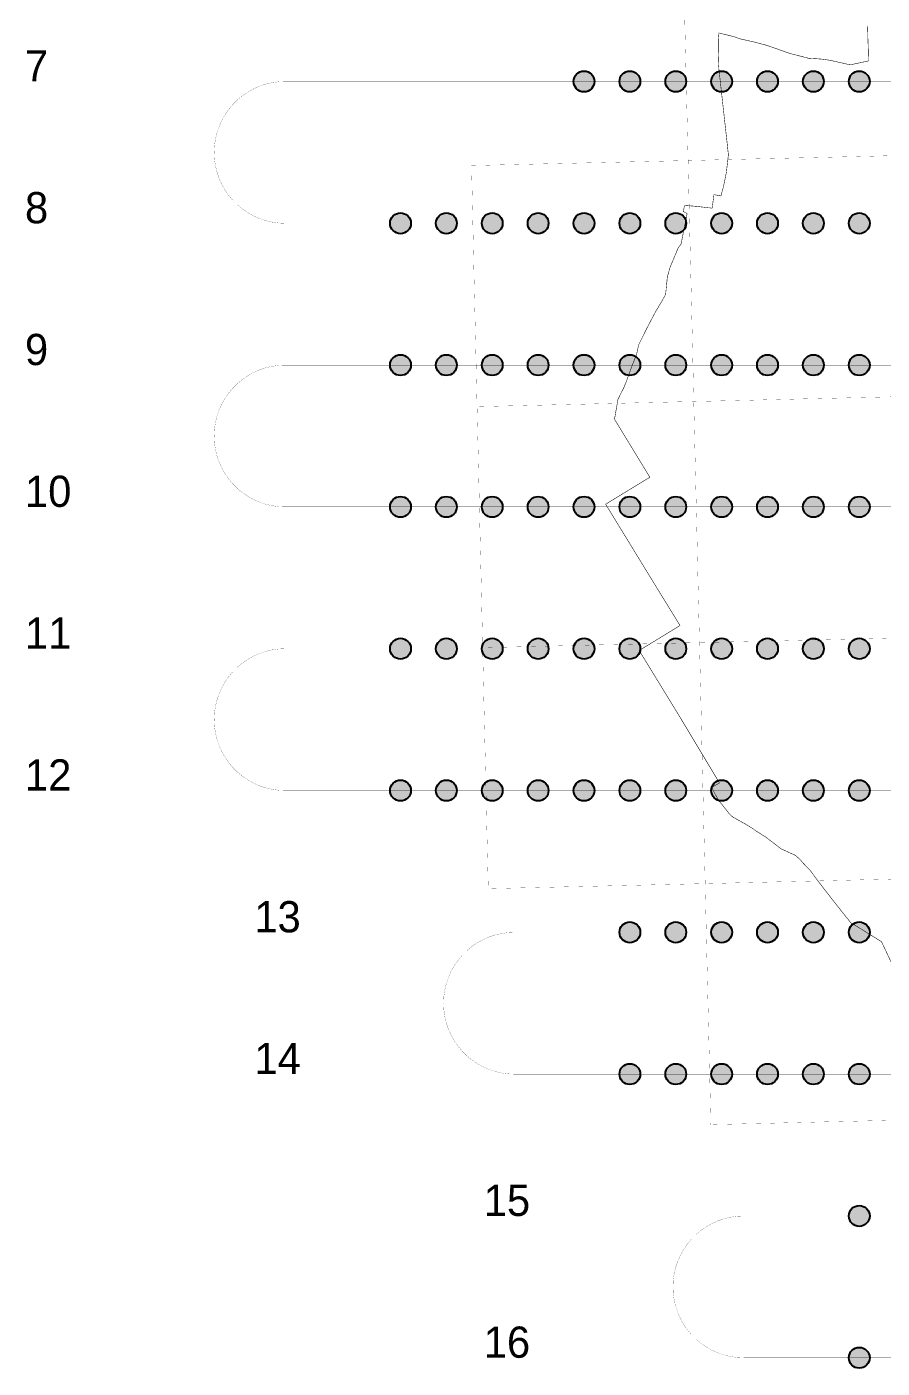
# Model space of a CAD drawing. Header units: inches. Extents: x 606089 to 652529, y 590739 to 614135.
# Drawn here: x 606089 to 614311, y 592665 to 605557 of the extents above; entities that cross this region are included whole.
import ezdxf

# ---------------------------------------------------------------- set-up
doc = ezdxf.new("R2010")
doc.units = ezdxf.units.IN
doc.header["$MEASUREMENT"] = 0
doc.layers.get('0').update_dxf_attribs({"color": 5})
for name, color, linetype in [('gminy_2019', 3, 'Continuous'), ('nadirki', 1, 'Continuous'), ('numerki', 1, 'Continuous'), ('polilinia', 1, 'Continuous')]:
    doc.layers.add(name, color=color, linetype=linetype)

msp = doc.modelspace()

# ---------------------------------------------------------------- hatches: boundary and pattern name
at = {"layer": 'nadirki'}
h = msp.add_hatch(color=256, dxfattribs=at)
h.dxf.hatch_style = 1
h.paths.add_polyline_path([(611545, 605032, 1), (611345, 605032, 1)])
h = msp.add_hatch(color=256, dxfattribs=at)
h.dxf.hatch_style = 1
h.paths.add_polyline_path([(611986, 605032, 1), (611786, 605032, 1)])
h = msp.add_hatch(color=256, dxfattribs=at)
h.dxf.hatch_style = 1
h.paths.add_polyline_path([(612427, 605032, 1), (612227, 605032, 1)])
h = msp.add_hatch(color=256, dxfattribs=at)
h.dxf.hatch_style = 1
h.paths.add_polyline_path([(612868, 605032, 1), (612668, 605032, 1)])
h = msp.add_hatch(color=256, dxfattribs=at)
h.dxf.hatch_style = 1
h.paths.add_polyline_path([(613309, 605032, 1), (613109, 605032, 1)])
h = msp.add_hatch(color=256, dxfattribs=at)
h.dxf.hatch_style = 1
h.paths.add_polyline_path([(613750, 605032, 1), (613550, 605032, 1)])
h = msp.add_hatch(color=256, dxfattribs=at)
h.dxf.hatch_style = 1
h.paths.add_polyline_path([(614191, 605032, 1), (613991, 605032, 1)])
h = msp.add_hatch(color=256, dxfattribs=at)
h.dxf.hatch_style = 1
h.paths.add_polyline_path([(609781, 603669, 1), (609581, 603669, 1)])
h = msp.add_hatch(color=256, dxfattribs=at)
h.dxf.hatch_style = 1
h.paths.add_polyline_path([(610222, 603669, 1), (610022, 603669, 1)])
h = msp.add_hatch(color=256, dxfattribs=at)
h.dxf.hatch_style = 1
h.paths.add_polyline_path([(610663, 603669, 1), (610463, 603669, 1)])
h = msp.add_hatch(color=256, dxfattribs=at)
h.dxf.hatch_style = 1
h.paths.add_polyline_path([(611104, 603669, 1), (610904, 603669, 1)])
h = msp.add_hatch(color=256, dxfattribs=at)
h.dxf.hatch_style = 1
h.paths.add_polyline_path([(611545, 603669, 1), (611345, 603669, 1)])
h = msp.add_hatch(color=256, dxfattribs=at)
h.dxf.hatch_style = 1
h.paths.add_polyline_path([(611986, 603669, 1), (611786, 603669, 1)])
h = msp.add_hatch(color=256, dxfattribs=at)
h.dxf.hatch_style = 1
h.paths.add_polyline_path([(612427, 603669, 1), (612227, 603669, 1)])
h = msp.add_hatch(color=256, dxfattribs=at)
h.dxf.hatch_style = 1
h.paths.add_polyline_path([(612868, 603669, 1), (612668, 603669, 1)])
h = msp.add_hatch(color=256, dxfattribs=at)
h.dxf.hatch_style = 1
h.paths.add_polyline_path([(613309, 603669, 1), (613109, 603669, 1)])
h = msp.add_hatch(color=256, dxfattribs=at)
h.dxf.hatch_style = 1
h.paths.add_polyline_path([(613750, 603669, 1), (613550, 603669, 1)])
h = msp.add_hatch(color=256, dxfattribs=at)
h.dxf.hatch_style = 1
h.paths.add_polyline_path([(614191, 603669, 1), (613991, 603669, 1)])
h = msp.add_hatch(color=256, dxfattribs=at)
h.dxf.hatch_style = 1
h.paths.add_polyline_path([(609781, 602306, 1), (609581, 602306, 1)])
h = msp.add_hatch(color=256, dxfattribs=at)
h.dxf.hatch_style = 1
h.paths.add_polyline_path([(610222, 602306, 1), (610022, 602306, 1)])
h = msp.add_hatch(color=256, dxfattribs=at)
h.dxf.hatch_style = 1
h.paths.add_polyline_path([(610663, 602306, 1), (610463, 602306, 1)])
h = msp.add_hatch(color=256, dxfattribs=at)
h.dxf.hatch_style = 1
h.paths.add_polyline_path([(611104, 602306, 1), (610904, 602306, 1)])
h = msp.add_hatch(color=256, dxfattribs=at)
h.dxf.hatch_style = 1
h.paths.add_polyline_path([(611545, 602306, 1), (611345, 602306, 1)])
h = msp.add_hatch(color=256, dxfattribs=at)
h.dxf.hatch_style = 1
h.paths.add_polyline_path([(611986, 602306, 1), (611786, 602306, 1)])
h = msp.add_hatch(color=256, dxfattribs=at)
h.dxf.hatch_style = 1
h.paths.add_polyline_path([(612427, 602306, 1), (612227, 602306, 1)])
h = msp.add_hatch(color=256, dxfattribs=at)
h.dxf.hatch_style = 1
h.paths.add_polyline_path([(612868, 602306, 1), (612668, 602306, 1)])
h = msp.add_hatch(color=256, dxfattribs=at)
h.dxf.hatch_style = 1
h.paths.add_polyline_path([(613309, 602306, 1), (613109, 602306, 1)])
h = msp.add_hatch(color=256, dxfattribs=at)
h.dxf.hatch_style = 1
h.paths.add_polyline_path([(613750, 602306, 1), (613550, 602306, 1)])
h = msp.add_hatch(color=256, dxfattribs=at)
h.dxf.hatch_style = 1
h.paths.add_polyline_path([(614191, 602306, 1), (613991, 602306, 1)])
h = msp.add_hatch(color=256, dxfattribs=at)
h.dxf.hatch_style = 1
h.paths.add_polyline_path([(609781, 600943, 1), (609581, 600943, 1)])
h = msp.add_hatch(color=256, dxfattribs=at)
h.dxf.hatch_style = 1
h.paths.add_polyline_path([(610222, 600943, 1), (610022, 600943, 1)])
h = msp.add_hatch(color=256, dxfattribs=at)
h.dxf.hatch_style = 1
h.paths.add_polyline_path([(610663, 600943, 1), (610463, 600943, 1)])
h = msp.add_hatch(color=256, dxfattribs=at)
h.dxf.hatch_style = 1
h.paths.add_polyline_path([(611104, 600943, 1), (610904, 600943, 1)])
h = msp.add_hatch(color=256, dxfattribs=at)
h.dxf.hatch_style = 1
h.paths.add_polyline_path([(611545, 600943, 1), (611345, 600943, 1)])
h = msp.add_hatch(color=256, dxfattribs=at)
h.dxf.hatch_style = 1
h.paths.add_polyline_path([(611986, 600943, 1), (611786, 600943, 1)])
h = msp.add_hatch(color=256, dxfattribs=at)
h.dxf.hatch_style = 1
h.paths.add_polyline_path([(612427, 600943, 1), (612227, 600943, 1)])
h = msp.add_hatch(color=256, dxfattribs=at)
h.dxf.hatch_style = 1
h.paths.add_polyline_path([(612868, 600943, 1), (612668, 600943, 1)])
h = msp.add_hatch(color=256, dxfattribs=at)
h.dxf.hatch_style = 1
h.paths.add_polyline_path([(613309, 600943, 1), (613109, 600943, 1)])
h = msp.add_hatch(color=256, dxfattribs=at)
h.dxf.hatch_style = 1
h.paths.add_polyline_path([(613750, 600943, 1), (613550, 600943, 1)])
h = msp.add_hatch(color=256, dxfattribs=at)
h.dxf.hatch_style = 1
h.paths.add_polyline_path([(614191, 600943, 1), (613991, 600943, 1)])
h = msp.add_hatch(color=256, dxfattribs=at)
h.dxf.hatch_style = 1
h.paths.add_polyline_path([(609781, 599580, 1), (609581, 599580, 1)])
h = msp.add_hatch(color=256, dxfattribs=at)
h.dxf.hatch_style = 1
h.paths.add_polyline_path([(610222, 599580, 1), (610022, 599580, 1)])
h = msp.add_hatch(color=256, dxfattribs=at)
h.dxf.hatch_style = 1
h.paths.add_polyline_path([(610663, 599580, 1), (610463, 599580, 1)])
h = msp.add_hatch(color=256, dxfattribs=at)
h.dxf.hatch_style = 1
h.paths.add_polyline_path([(611104, 599580, 1), (610904, 599580, 1)])
h = msp.add_hatch(color=256, dxfattribs=at)
h.dxf.hatch_style = 1
h.paths.add_polyline_path([(611545, 599580, 1), (611345, 599580, 1)])
h = msp.add_hatch(color=256, dxfattribs=at)
h.dxf.hatch_style = 1
h.paths.add_polyline_path([(611986, 599580, 1), (611786, 599580, 1)])
h = msp.add_hatch(color=256, dxfattribs=at)
h.dxf.hatch_style = 1
h.paths.add_polyline_path([(612427, 599580, 1), (612227, 599580, 1)])
h = msp.add_hatch(color=256, dxfattribs=at)
h.dxf.hatch_style = 1
h.paths.add_polyline_path([(612868, 599580, 1), (612668, 599580, 1)])
h = msp.add_hatch(color=256, dxfattribs=at)
h.dxf.hatch_style = 1
h.paths.add_polyline_path([(613309, 599580, 1), (613109, 599580, 1)])
h = msp.add_hatch(color=256, dxfattribs=at)
h.dxf.hatch_style = 1
h.paths.add_polyline_path([(613750, 599580, 1), (613550, 599580, 1)])
h = msp.add_hatch(color=256, dxfattribs=at)
h.dxf.hatch_style = 1
h.paths.add_polyline_path([(614191, 599580, 1), (613991, 599580, 1)])
h = msp.add_hatch(color=256, dxfattribs=at)
h.dxf.hatch_style = 1
h.paths.add_polyline_path([(609781, 598217, 1), (609581, 598217, 1)])
h = msp.add_hatch(color=256, dxfattribs=at)
h.dxf.hatch_style = 1
h.paths.add_polyline_path([(610222, 598217, 1), (610022, 598217, 1)])
h = msp.add_hatch(color=256, dxfattribs=at)
h.dxf.hatch_style = 1
h.paths.add_polyline_path([(610663, 598217, 1), (610463, 598217, 1)])
h = msp.add_hatch(color=256, dxfattribs=at)
h.dxf.hatch_style = 1
h.paths.add_polyline_path([(611104, 598217, 1), (610904, 598217, 1)])
h = msp.add_hatch(color=256, dxfattribs=at)
h.dxf.hatch_style = 1
h.paths.add_polyline_path([(611545, 598217, 1), (611345, 598217, 1)])
h = msp.add_hatch(color=256, dxfattribs=at)
h.dxf.hatch_style = 1
h.paths.add_polyline_path([(611986, 598217, 1), (611786, 598217, 1)])
h = msp.add_hatch(color=256, dxfattribs=at)
h.dxf.hatch_style = 1
h.paths.add_polyline_path([(612427, 598217, 1), (612227, 598217, 1)])
h = msp.add_hatch(color=256, dxfattribs=at)
h.dxf.hatch_style = 1
h.paths.add_polyline_path([(612868, 598217, 1), (612668, 598217, 1)])
h = msp.add_hatch(color=256, dxfattribs=at)
h.dxf.hatch_style = 1
h.paths.add_polyline_path([(613309, 598217, 1), (613109, 598217, 1)])
h = msp.add_hatch(color=256, dxfattribs=at)
h.dxf.hatch_style = 1
h.paths.add_polyline_path([(613750, 598217, 1), (613550, 598217, 1)])
h = msp.add_hatch(color=256, dxfattribs=at)
h.dxf.hatch_style = 1
h.paths.add_polyline_path([(614191, 598217, 1), (613991, 598217, 1)])
h = msp.add_hatch(color=256, dxfattribs=at)
h.dxf.hatch_style = 1
h.paths.add_polyline_path([(611986, 596854, 1), (611786, 596854, 1)])
h = msp.add_hatch(color=256, dxfattribs=at)
h.dxf.hatch_style = 1
h.paths.add_polyline_path([(612427, 596854, 1), (612227, 596854, 1)])
h = msp.add_hatch(color=256, dxfattribs=at)
h.dxf.hatch_style = 1
h.paths.add_polyline_path([(612868, 596854, 1), (612668, 596854, 1)])
h = msp.add_hatch(color=256, dxfattribs=at)
h.dxf.hatch_style = 1
h.paths.add_polyline_path([(613309, 596854, 1), (613109, 596854, 1)])
h = msp.add_hatch(color=256, dxfattribs=at)
h.dxf.hatch_style = 1
h.paths.add_polyline_path([(613750, 596854, 1), (613550, 596854, 1)])
h = msp.add_hatch(color=256, dxfattribs=at)
h.dxf.hatch_style = 1
h.paths.add_polyline_path([(614191, 596854, 1), (613991, 596854, 1)])
h = msp.add_hatch(color=256, dxfattribs=at)
h.dxf.hatch_style = 1
h.paths.add_polyline_path([(611986, 595491, 1), (611786, 595491, 1)])
h = msp.add_hatch(color=256, dxfattribs=at)
h.dxf.hatch_style = 1
h.paths.add_polyline_path([(612427, 595491, 1), (612227, 595491, 1)])
h = msp.add_hatch(color=256, dxfattribs=at)
h.dxf.hatch_style = 1
h.paths.add_polyline_path([(612868, 595491, 1), (612668, 595491, 1)])
h = msp.add_hatch(color=256, dxfattribs=at)
h.dxf.hatch_style = 1
h.paths.add_polyline_path([(613309, 595491, 1), (613109, 595491, 1)])
h = msp.add_hatch(color=256, dxfattribs=at)
h.dxf.hatch_style = 1
h.paths.add_polyline_path([(613750, 595491, 1), (613550, 595491, 1)])
h = msp.add_hatch(color=256, dxfattribs=at)
h.dxf.hatch_style = 1
h.paths.add_polyline_path([(614191, 595491, 1), (613991, 595491, 1)])
h = msp.add_hatch(color=256, dxfattribs=at)
h.dxf.hatch_style = 1
h.paths.add_polyline_path([(614191, 594128, 1), (613991, 594128, 1)])
h = msp.add_hatch(color=256, dxfattribs=at)
h.dxf.hatch_style = 1
h.paths.add_polyline_path([(614191, 592765, 1), (613991, 592765, 1)])

# ---------------------------------------------------------------- linework, layer by layer
at = {"const_width": 1}
for points in [[(612405, 606010), (612391, 606589), (612911, 606601), (613432, 606614), (613952, 606626), (614472, 606639), (614486, 606059), (614500, 605480), (614514, 604901), (614528, 604322), (614007, 604309), (613487, 604297), (612966, 604285), (612446, 604272), (612432, 604852), (612418, 605431), (612405, 606010)], [(610377, 603645), (610364, 604224), (610884, 604236), (611405, 604248), (611925, 604260), (612446, 604272), (612459, 603693), (612473, 603114), (612487, 602535), (612500, 601956), (611980, 601944), (611459, 601931), (610938, 601919), (610417, 601907), (610404, 602486), (610390, 603065), (610377, 603645)], [(612459, 603693), (612446, 604272), (612966, 604285), (613487, 604297), (614007, 604309), (614528, 604322), (614542, 603743), (614556, 603164), (614570, 602584), (614584, 602005), (614063, 601993), (613542, 601981), (613021, 601968), (612500, 601956), (612487, 602535), (612473, 603114), (612459, 603693)], [(610431, 601328), (610417, 601907), (610938, 601919), (611459, 601931), (611980, 601944), (612500, 601956), (612514, 601377), (612528, 600797), (612541, 600218), (612555, 599639), (612034, 599627), (611513, 599615), (610992, 599602), (610471, 599590), (610458, 600170), (610444, 600749), (610431, 601328)], [(612514, 601377), (612500, 601956), (613021, 601968), (613542, 601981), (614063, 601993), (614584, 602005), (614598, 601426), (614611, 600847), (614625, 600268), (614639, 599689), (614118, 599676), (613597, 599664), (613076, 599651), (612555, 599639), (612541, 600218), (612528, 600797), (612514, 601377)], [(610484, 599011), (610471, 599590), (610992, 599602), (611513, 599615), (612034, 599627), (612555, 599639), (612569, 599060), (612582, 598481), (612596, 597902), (612610, 597322), (612088, 597310), (611567, 597298), (611046, 597286), (610525, 597274), (610511, 597853), (610498, 598432), (610484, 599011)], [(612569, 599060), (612555, 599639), (613076, 599651), (613597, 599664), (614118, 599676), (614639, 599689), (614653, 599110), (614667, 598530), (614681, 597951), (614695, 597372), (614174, 597360), (613652, 597347), (613131, 597335), (612610, 597322), (612596, 597902), (612582, 598481), (612569, 599060)], [(612623, 596743), (612610, 597322), (613131, 597335), (613652, 597347), (614174, 597360), (614695, 597372), (614709, 596793), (614723, 596214), (614737, 595635), (614751, 595056), (614229, 595043), (613708, 595031), (613186, 595018), (612664, 595006), (612651, 595585), (612637, 596164), (612623, 596743)]]:
    msp.add_lwpolyline(points, dxfattribs=at)
at = {"layer": 'gminy_2019', "lineweight": 0, "const_width": 5}
msp.add_lwpolyline([(614506, 596336), (614305, 596764), (614060, 596916), (614010, 596945), (613841, 597158), (613698, 597342), (613619, 597449), (613549, 597522), (613521, 597555), (613477, 597594), (613340, 597656), (613193, 597769), (613082, 597839), (613080, 597843), (613003, 597891), (612874, 597963), (612847, 597987), (612744, 598116), (612708, 598177), (612673, 598247), (612747, 598290), (612378, 598905), (611979, 599557), (611976, 599563), (612368, 599803), (612031, 600351), (612025, 600361), (611653, 600969), (612078, 601228), (611734, 601793), (611742, 601807), (611771, 601976), (611785, 602004), (611806, 602047), (611820, 602073), (611833, 602100), (611835, 602106), (611841, 602122), (611847, 602136), (611865, 602185), (611899, 602278), (611908, 602302), (611919, 602330), (611943, 602390), (611949, 602404), (611951, 602410), (611965, 602478), (611968, 602490), (611970, 602498), (611971, 602502), (611976, 602512), (611984, 602527), (611996, 602552), (612010, 602580), (612029, 602619), (612052, 602666), (612054, 602669), (612119, 602793), (612126, 602805), (612128, 602810), (612142, 602834), (612146, 602841), (612157, 602858), (612163, 602868), (612171, 602883), (612178, 602894), (612184, 602904), (612191, 602916), (612195, 602923), (612198, 602928), (612201, 602933), (612203, 602938), (612208, 602947), (612211, 602952), (612218, 602964), (612221, 602970), (612229, 602985), (612229, 602986), (612231, 603000), (612232, 603014), (612234, 603028), (612235, 603041), (612238, 603071), (612239, 603083), (612240, 603095), (612242, 603109), (612243, 603123), (612245, 603144), (612246, 603151), (612249, 603164), (612255, 603184), (612258, 603195), (612260, 603202), (612261, 603208), (612263, 603214), (612265, 603224), (612269, 603238), (612272, 603245), (612276, 603254), (612280, 603263), (612284, 603275), (612287, 603280), (612290, 603288), (612294, 603297), (612298, 603306), (612300, 603313), (612306, 603326), (612312, 603340), (612314, 603345), (612316, 603351), (612321, 603362), (612326, 603373), (612330, 603384), (612335, 603395), (612336, 603398), (612337, 603400), (612338, 603403), (612341, 603410), (612346, 603421), (612348, 603427), (612356, 603439), (612379, 603472), (612381, 603484), (612383, 603492), (612385, 603503), (612389, 603526), (612391, 603537), (612393, 603548), (612396, 603559), (612398, 603573), (612400, 603583), (612403, 603596), (612404, 603601), (612405, 603609), (612408, 603622), (612412, 603644), (612415, 603655), (612417, 603666), (612419, 603675), (612421, 603685), (612421, 603689), (612423, 603695), (612423, 603699), (612425, 603705), (612426, 603712), (612428, 603720), (612430, 603730), (612430, 603734), (612432, 603740), (612433, 603746), (612434, 603753), (612436, 603760), (612436, 603763), (612400, 603782), (612401, 603789), (612402, 603793), (612403, 603798), (612404, 603804), (612405, 603808), (612406, 603815), (612408, 603821), (612408, 603826), (612409, 603829), (612410, 603832), (612411, 603837), (612411, 603840), (612470, 603836), (612499, 603834), (612535, 603831), (612574, 603826), (612632, 603819), (612640, 603818), (612646, 603818), (612662, 603816), (612677, 603814), (612694, 603944), (612739, 603936), (612761, 603932), (612789, 604035), (612814, 604160), (612819, 604206), (612833, 604328), (612814, 604502), (612793, 604689), (612784, 604773), (612775, 604854), (612757, 605015), (612741, 605156), (612740, 605180), (612741, 605196), (612738, 605286), (612737, 605314), (612737, 605329), (612736, 605400), (612736, 605432), (612742, 605498), (612820, 605479), (612889, 605462), (612940, 605443), (613082, 605411), (613203, 605379), (613422, 605302), (613570, 605264), (613603, 605255), (613686, 605250), (613728, 605247), (613736, 605246), (613813, 605235), (614004, 605192), (614174, 605228), (614180, 605230), (614178, 605320), (614176, 605390), (614174, 605444), (614174, 605465), (614173, 605501), (614172, 605518), (614172, 605530), (614172, 605535), (614171, 605552), (614170, 605569)], dxfattribs=at)
at = {"layer": 'nadirki'}
for centre in [(611445, 605032), (611886, 605032), (612327, 605032), (612768, 605032), (613209, 605032), (613650, 605032), (614091, 605032), (609681, 603669), (610122, 603669), (610563, 603669), (611004, 603669), (611445, 603669), (611886, 603669), (612327, 603669), (612768, 603669), (613209, 603669), (613650, 603669), (614091, 603669), (609681, 602306), (610122, 602306), (610563, 602306), (611004, 602306), (611445, 602306), (611886, 602306), (612327, 602306), (612768, 602306), (613209, 602306), (613650, 602306), (614091, 602306), (609681, 600943), (610122, 600943), (610563, 600943), (611004, 600943), (611445, 600943), (611886, 600943), (612327, 600943), (612768, 600943), (613209, 600943), (613650, 600943), (614091, 600943), (609681, 599580), (610122, 599580), (610563, 599580), (611004, 599580), (611445, 599580), (611886, 599580), (612327, 599580), (612768, 599580), (613209, 599580), (613650, 599580), (614091, 599580), (609681, 598217), (610122, 598217), (610563, 598217), (611004, 598217), (611445, 598217), (611886, 598217), (612327, 598217), (612768, 598217), (613209, 598217), (613650, 598217), (614091, 598217), (611886, 596854), (612327, 596854), (612768, 596854), (613209, 596854), (613650, 596854), (614091, 596854), (611886, 595491), (612327, 595491), (612768, 595491), (613209, 595491), (613650, 595491), (614091, 595491), (614091, 594128), (614091, 592765)]:
    msp.add_circle(centre, 100, dxfattribs=at)
at = {"layer": 'polilinia', "const_width": 1.5}
for points in [[(649598, 605032), (608571, 605032, 0.414214), (607890, 604350, 0.414214), (608571, 603669), (649598, 603669, -0.414214)], [(649598, 602306), (608571, 602306, 0.414214), (607890, 601624, 0.41422), (608571, 600943), (649598, 600943, -0.414214)], [(649598, 599580), (608571, 599580, 0.414214), (607890, 598898, 0.414214), (608571, 598217), (645629, 598217, -0.414214)], [(645629, 596854), (610776, 596854, 0.414214), (610095, 596172, 0.414214), (610776, 595491), (643865, 595491, -0.414214)], [(643865, 594128), (612981, 594128, 0.414214), (612300, 593446, 0.414214), (612981, 592765), (633281, 592765, -0.414214)]]:
    msp.add_lwpolyline(points, format="xyb", dxfattribs=at)

# ---------------------------------------------------------------- texts
at = {"layer": 'numerki'}
for s, p in [('7', (606071, 605032)), ('8', (606071, 603669)), ('9', (606071, 602306)), ('10', (606071, 600943)), ('11', (606071, 599580)), ('12', (606071, 598217)), ('13', (608276, 596854)), ('14', (608276, 595491)), ('15', (610481, 594128)), ('16', (610481, 592765))]:
    msp.add_text(s, height=300, dxfattribs=at).set_placement(p)

doc.saveas('drawing.dxf')
